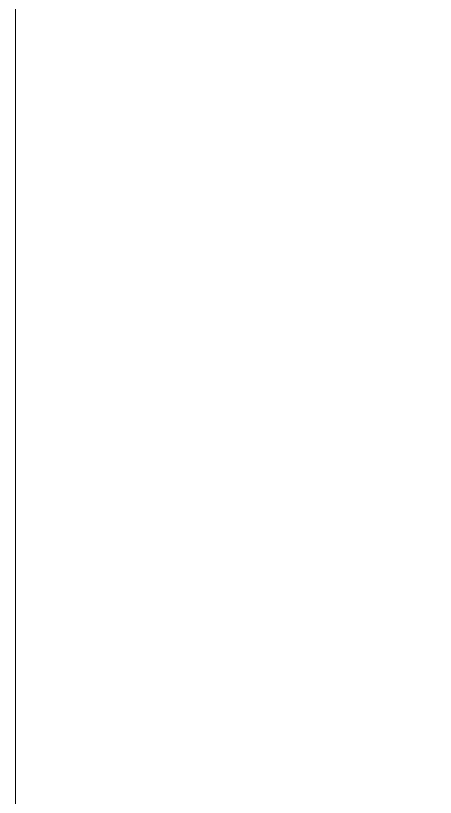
# Model space of a CAD drawing. Header units: millimetres. Extents: x 480521 to 6014615, y -961280 to 187869.
# Drawn here: x 731005 to 731696, y 47949 to 49235 of the extents above; entities that cross this region are included whole.
import ezdxf
from ezdxf.enums import TextEntityAlignment as Align

# ---------------------------------------------------------------- set-up
doc = ezdxf.new("R2010")
doc.units = ezdxf.units.MM
doc.header["$LTSCALE"] = 600
doc.header["$MEASUREMENT"] = 0
doc.layers.get('0').update_dxf_attribs({"lineweight": 0})
doc.layers.get('Defpoints').update_dxf_attribs({"lineweight": 0})
doc.layers.add('LC Net thay', color=7, linetype='Continuous', lineweight=25)
doc.layers.add('LC Text1', color=3, linetype='Continuous', lineweight=20)
doc.styles.add('Khungten', font='VHAVAN.TTF', dxfattribs={"width": 0.9, "height": 5000})
doc.styles.add('LC 1', font='VHAVANB.TTF')
doc.styles.add('Title', font='VHBLACK.TTF')

# ---------------------------------------------------------------- blocks, each defined once
blk = doc.blocks.new('lcdi fix')
at = {"layer": 'Defpoints', "lineweight": 0}
blk.add_lwpolyline([(-1200, -14850), (-1200, 14850), (40800, 14850), (40800, -14850)], close=True, dxfattribs=at)
at = {"color": 7, "style": 'Khungten', "width": 0.8}
for tag, p in [('REVISION', (39498.8, -10746.3)), ('NGAYHT', (39546.1, -11609.4))]:
    blk.add_attdef(tag, text='', height=200, dxfattribs=at).set_placement(p, align=Align.CENTER)
at = {"layer": 'LC Text1', "color": 3, "style": 'LC 1', "width": 1.834006}
for tag, p, p2 in [('TENBANVE1', (36912.7, -8885.8), (40339.1, -8885.8)), ('TENBANVE2', (36912.7, -9562.5), (40339.1, -9562.5))]:
    blk.add_attdef(tag, text='', height=250, dxfattribs=at).set_placement(p, p2, align=Align.FIT)
at = {"layer": 'LC Text1', "style": 'Title', "width": 0.7}
blk.add_attdef('SOBANVE', text='', height=250, dxfattribs=at).set_placement((39562, -13896.2), align=Align.CENTER)

msp = doc.modelspace()

# ---------------------------------------------------------------- block references
at = {"layer": 'LC Net thay', "xscale": 0.6000000155618168, "yscale": 0.6000000155618168, "zscale": 0.6000000155618168}
msp.add_blockref('lcdi fix', (731724.637, 51213.589), dxfattribs=at)

doc.saveas('drawing.dxf')
